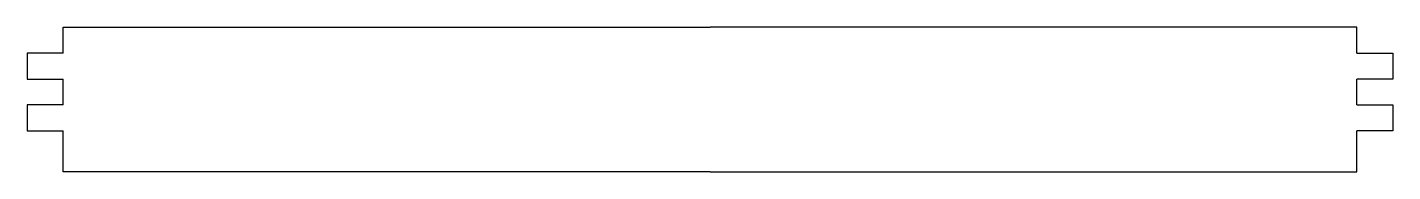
# Model space of a CAD drawing. Header units: millimetres. Extents: x -158 to 158, y 0 to 34.
import ezdxf

# ---------------------------------------------------------------- set-up
doc = ezdxf.new("R2010")
doc.units = ezdxf.units.MM
doc.layers.get('0').update_dxf_attribs({"linetype": 'CONTINUOUS'})

msp = doc.modelspace()

# ---------------------------------------------------------------- linework, layer by layer
for p, q in [((-150, 33.5), (0, 33.5)), ((-150, 27.5), (-150, 33.5)), ((150, 33.5), (0, 33.5)), ((150, 27.5), (150, 33.5)), ((-150, 27.5), (-158.3, 27.5)), ((-158.3, 27.5), (-158.3, 21.5)), ((150, 27.5), (158.3, 27.5)), ((158.3, 27.5), (158.3, 21.5)), ((-158.3, 21.5), (-150, 21.5)), ((-150, 15.5), (-150, 21.5)), ((158.3, 21.5), (150, 21.5)), ((150, 15.5), (150, 21.5)), ((-150, 15.5), (-158.3, 15.5)), ((-158.3, 15.5), (-158.3, 9.5)), ((150, 15.5), (158.3, 15.5)), ((158.3, 15.5), (158.3, 9.5)), ((-158.3, 9.5), (-150, 9.5)), ((-150, 0), (-150, 9.5)), ((150, 0), (150, 9.5)), ((158.3, 9.5), (150, 9.5)), ((0, 0), (-150, 0)), ((0, 0), (150, 0))]:
    msp.add_line(p, q)

doc.saveas('drawing.dxf')
